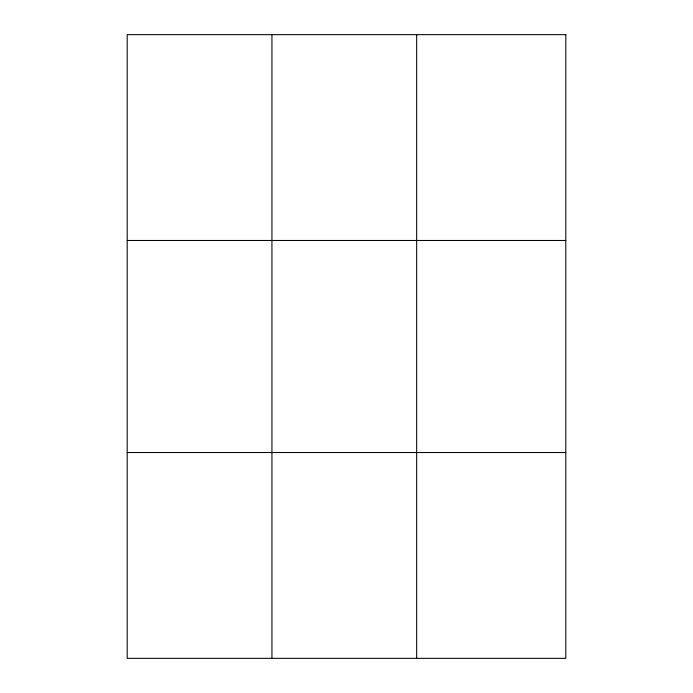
<?xml version="1.0" encoding="UTF-8"?>
<svg xmlns="http://www.w3.org/2000/svg" width="693" height="693" viewBox="0 0 693 693"><rect width="100%" height="100%" fill="white"/><g stroke="black" fill="none" stroke-linecap="round" stroke-linejoin="round"><path stroke-width="1.04" d="M271.933 34.65L271.933 658.35M416.675 34.65L416.675 658.35M127.2 240.471L565.8 240.471M127.2 452.529L565.8 452.529M565.8 34.65L565.8 658.35L127.2 658.35L127.2 34.65L565.8 34.65"/></g></svg>
